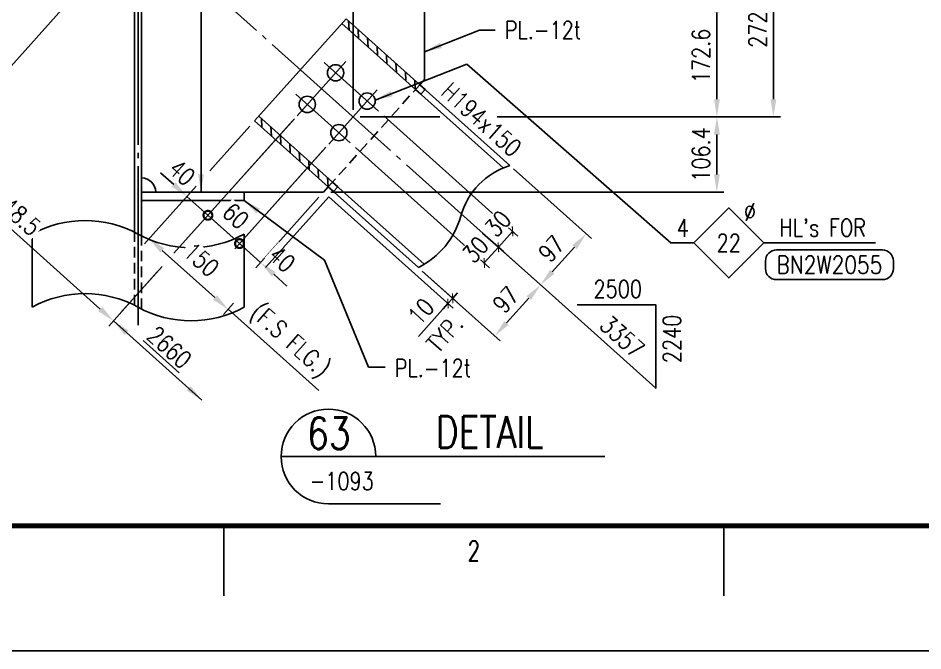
# Model space of a CAD drawing. Header units: millimetres. Extents: x 0 to 232280, y -26939 to 23794.
# Drawn here: x 111657 to 116779, y -26898 to -23317 of the extents above; entities that cross this region are included whole.
import ezdxf
from ezdxf.enums import TextEntityAlignment as Align

# ---------------------------------------------------------------- set-up
doc = ezdxf.new("R2010")
doc.units = ezdxf.units.MM
doc.header["$LTSCALE"] = 30
doc.linetypes.add('JNK-CENTER', pattern=[34, 30, -1.5, 1, -1.5])
doc.linetypes.add('JNK-HIDDEN', pattern=[3, 2, -1])
for name, color, linetype in [('CEN-R', 1, 'JNK-CENTER'), ('CON-C', 4, 'Continuous'), ('CON-G', 3, 'Continuous'), ('CON-W', 7, 'Continuous'), ('CON-Y', 2, 'Continuous'), ('conL-g', 3, 'Continuous'), ('Dim-W', 7, 'Continuous'), ('HID-Y', 2, 'JNK-HIDDEN'), ('hole-g', 3, 'Continuous')]:
    doc.layers.add(name, color=color, linetype=linetype)
doc.styles.add('ROMANS', font='ROMANS.shx', dxfattribs={"width": 0.8})
doc.styles.add('SIMPLEX', font='simplex.shx', dxfattribs={"width": 0.8})
doc.dimstyles.new('DIM40x4', dxfattribs={"dimscale": 40, "dimtxt": 2.5, "dimasz": 2.5, "dimexe": 1, "dimexo": 1, "dimgap": 1, "dimtad": 1, "dimdec": 1, "dimlfac": 0.25, "dimdsep": 46, "dimtxsty": 'SIMPLEX', "dimcen": 2.5, "dimclrd": 7, "dimclre": 7, "dimclrt": 2, "dimadec": 1, "dimazin": 2, "dimtfac": 1, "dimtdec": 1, "dimtmove": 2, "dimatfit": 3, "dimfxl": 1, "dimtfill": 1, "dimtolj": 1, "dimtzin": 0, "dimarcsym": 1})

# ---------------------------------------------------------------- blocks, each defined once
blk = doc.blocks.new('TITLE')
at = {"color": 7}
for p, q in [((99.02, 17.68), (99.02, 7.78)), ((169.76, 17.68), (169.76, 7.78)), ((841, 0), (0, 0))]:
    blk.add_line(p, q, dxfattribs=at)
at = {"color": 7, "const_width": 0.707}
blk.add_lwpolyline([(28.29, 17.68), (823.67, 17.68)], dxfattribs=at)
at = {"color": 7, "style": 'ROMANS', "width": 0.7}
blk.add_text('2', height=2.83, dxfattribs=at).set_placement((134.39, 14.15), align=Align.MIDDLE)
blk = doc.blocks.new('F3R2332')
at = {"layer": 'Dim-W', "ltscale": 0.5}
h = blk.add_hatch(dxfattribs=at)
h.set_pattern_fill('ANSI31', color=256, scale=4)
h.paths.add_polyline_path([(319264.6, -29798), (319124.6, -29798), (319124.6, -29807), (319264.6, -29807), (319274.6, -29807), (319274.6, -29798)])
h = blk.add_hatch(dxfattribs=at)
h.set_pattern_fill('ANSI31', color=256, scale=4)
h.set_pattern_definition([(45, (0, -185), (-8.9802561, 8.9802561), [])])
h.paths.add_polyline_path([(319274.6, -29983), (319264.6, -29983), (319124.6, -29983), (319124.6, -29992), (319264.6, -29992), (319274.6, -29992)])
at = {"ltscale": 0.5}
for p, q in [((319264.6, -29798), (319274.6, -29798)), ((319274.6, -29798), (319274.6, -29807)), ((319264.6, -29807), (319274.6, -29807)), ((319264.6, -29983), (319274.6, -29983)), ((319274.6, -29983), (319274.6, -29992)), ((319264.6, -29992), (319274.6, -29992))]:
    blk.add_line(p, q, dxfattribs=at)
at = {"layer": 'CEN-R'}
for p, q in [((319164.6, -29843.5), (319164.6, -29946.5)), ((319224.6, -29843.5), (319224.6, -29946.5)), ((319246.1, -29865), (319143.1, -29865)), ((319246.1, -29925), (319143.1, -29925))]:
    blk.add_line(p, q, dxfattribs=at)
at = {"layer": 'CON-G'}
for p, q in [((319264.6, -29798), (319124.6, -29798)), ((319124.6, -29798), (319124.6, -29992)), ((319264.6, -29807), (319124.6, -29807)), ((319124.6, -29983), (319264.6, -29983)), ((319124.6, -29992), (319264.6, -29992))]:
    blk.add_line(p, q, dxfattribs=at)
at = {"layer": 'conL-g'}
for centre in [(319164.6, -29865), (319224.6, -29865), (319164.6, -29925), (319224.6, -29925)]:
    blk.add_circle(centre, 11.5, dxfattribs=at)
blk = doc.blocks.new('SECTITLE')
at = {"layer": 'CON-G'}
for p, q in [((-1.7, 0), (44.1, 0)), ((5, -6.7), (20.86, -6.7))]:
    blk.add_line(p, q, dxfattribs=at)
blk.add_arc((5, 0), 6.7, 0, 270, dxfattribs=at)
at = {"layer": 'CON-C', "style": 'SIMPLEX', "width": 0.8}
for tag, p in [('A', (5.06, 1.04)), ('ELEVATION', (27.83, 1.22))]:
    blk.add_attdef(tag, text='', height=4.5, dxfattribs=at).set_placement(p, align=Align.CENTER)
at = {"layer": 'CON-Y', "style": 'SIMPLEX', "width": 0.8}
blk.add_attdef('SCALE', text='', height=2.5, dxfattribs=at).set_placement((44.9, -3.72), align=Align.RIGHT)
blk.add_attdef('H0000-0000', (1.54, -4.72), '', height=2.5, dxfattribs=at)
blk = doc.blocks.new('*D4054')
at = {"layer": 'DEFPOINTS', "color": 0, "ltscale": 0.5, "transparency": 16777216}
for p in [(114256.8, -24506.7), (113915.2, -24721.6), (114355.5, -25116.1)]:
    blk.add_point(p, dxfattribs=at)
at = {"layer": 'Dim-W', "color": 7, "lineweight": -2, "ltscale": 0.5, "transparency": 16777216}
for p, q in [((114286.6, -24533.4), (114644.2, -24853.8)), ((113945, -24748.3), (114385.3, -25142.8)), ((114547.7, -24901.6), (114422.2, -25041.6))]:
    blk.add_line(p, q, dxfattribs=at)
at = {"layer": 'Dim-W', "color": 7, "ltscale": 0.5, "transparency": 16777216}
for points in [[(114535.2, -24890.5), (114560.1, -24912.7), (114614.4, -24827.1)], [(114409.8, -25030.5), (114434.6, -25052.7), (114355.5, -25116.1)]]:
    blk.add_solid(points, dxfattribs=at)
at = {"layer": 'Dim-W', "color": 2, "ltscale": 0.5, "transparency": 16777216, "insert": (114417.9, -24911.5), "char_height": 100, "attachment_point": 5, "rotation": 48.1393, "style": 'SIMPLEX', "bg_fill": 3, "box_fill_scale": 1.1, "bg_fill_color": 256, "bg_fill_true_color": 13158600, "bg_fill_transparency": 0}
blk.add_mtext('\\A1;97', dxfattribs=at)
blk = doc.blocks.new('*D4055')
at = {"layer": 'DEFPOINTS', "color": 0, "ltscale": 0.5, "transparency": 16777216}
for p in [(114431.7, -24142.5), (114256.8, -24506.7), (114873.3, -24538.1)]:
    blk.add_point(p, dxfattribs=at)
at = {"layer": 'Dim-W', "color": 7, "lineweight": -2, "ltscale": 0.5, "transparency": 16777216}
for p, q in [((114461.5, -24169.2), (114903.1, -24564.8)), ((114286.6, -24533.4), (114644.2, -24853.8)), ((114681.1, -24752.6), (114806.6, -24612.6))]:
    blk.add_line(p, q, dxfattribs=at)
at = {"layer": 'Dim-W', "color": 7, "ltscale": 0.5, "transparency": 16777216}
for points in [[(114794.2, -24601.5), (114819, -24623.7), (114873.3, -24538.1)], [(114668.7, -24741.5), (114693.5, -24763.8), (114614.4, -24827.1)]]:
    blk.add_solid(points, dxfattribs=at)
at = {"layer": 'Dim-W', "color": 2, "ltscale": 0.5, "transparency": 16777216, "insert": (114676.8, -24622.6), "char_height": 100, "attachment_point": 5, "rotation": 48.1393, "style": 'SIMPLEX', "bg_fill": 3, "box_fill_scale": 1.1, "bg_fill_color": 256, "bg_fill_true_color": 13158600, "bg_fill_transparency": 0}
blk.add_mtext('\\A1;97', dxfattribs=at)
blk = doc.blocks.new('_ArchTick')
at = {"color": 0, "linetype": 'ByBlock', "const_width": 0.15}
blk.add_lwpolyline([(-0.5, -0.5), (0.5, 0.5)], dxfattribs=at)
blk = doc.blocks.new('*D4056')
at = {"layer": 'DEFPOINTS', "color": 0, "ltscale": 0.5, "transparency": 16777216}
blk.add_point((113536.8, -24022.7), dxfattribs=at)
at = {"layer": 'Dim-W', "color": 7, "lineweight": -2, "ltscale": 0.5, "transparency": 16777216}
for p, q in [((113566.6, -24049.4), (114325.8, -24729.6)), ((114286.6, -24533.4), (114405.8, -24640.3)), ((114376.1, -24613.6), (114296, -24702.9))]:
    blk.add_line(p, q, dxfattribs=at)
at = {"layer": 'Dim-W', "color": 2, "ltscale": 0.5, "transparency": 16777216, "insert": (114245.4, -24627.4), "char_height": 100, "attachment_point": 5, "rotation": 48.1393, "style": 'SIMPLEX', "bg_fill": 3, "box_fill_scale": 1.1, "bg_fill_color": 256, "bg_fill_true_color": 13158600, "bg_fill_transparency": 0}
blk.add_mtext('\\A1;30', dxfattribs=at)
at = {"layer": 'DEFPOINTS', "color": 0, "ltscale": 0.5, "transparency": 16777216}
for p in [(114256.8, -24506.7), (114296, -24702.9)]:
    blk.add_point(p, dxfattribs=at)
at = {"layer": 'Dim-W', "color": 7, "lineweight": -2, "ltscale": 0.5, "transparency": 16777216, "xscale": 40, "yscale": 40, "zscale": 40}
for p, rotation in [((114376.1, -24613.6), 48.1393238826476), ((114296, -24702.9), 228.1393238826476)]:
    blk.add_blockref('_ArchTick', p, dxfattribs=dict(at, rotation=rotation))
blk = doc.blocks.new('*D4057')
at = {"layer": 'DEFPOINTS', "color": 0, "ltscale": 0.5, "transparency": 16777216}
blk.add_point((113696.9, -23844), dxfattribs=at)
at = {"layer": 'Dim-W', "color": 7, "lineweight": -2, "ltscale": 0.5, "transparency": 16777216}
for p, q in [((113726.7, -23870.6), (114485.9, -24550.9)), ((114286.6, -24533.4), (114405.8, -24640.3)), ((114376.1, -24613.6), (114456.1, -24524.2))]:
    blk.add_line(p, q, dxfattribs=at)
at = {"layer": 'Dim-W', "color": 2, "ltscale": 0.5, "transparency": 16777216, "insert": (114373.1, -24480.4), "char_height": 100, "attachment_point": 5, "rotation": 48.1393, "style": 'SIMPLEX', "bg_fill": 3, "box_fill_scale": 1.1, "bg_fill_color": 256, "bg_fill_true_color": 13158600, "bg_fill_transparency": 0}
blk.add_mtext('\\A1;30', dxfattribs=at)
at = {"layer": 'DEFPOINTS', "color": 0, "ltscale": 0.5, "transparency": 16777216}
for p in [(114256.8, -24506.7), (114456.1, -24524.2)]:
    blk.add_point(p, dxfattribs=at)
at = {"layer": 'Dim-W', "color": 7, "lineweight": -2, "ltscale": 0.5, "transparency": 16777216, "xscale": 40, "yscale": 40, "zscale": 40}
for p, rotation in [((114456.1, -24524.2), 48.13932388264764), ((114376.1, -24613.6), 228.1393238826476)]:
    blk.add_blockref('_ArchTick', p, dxfattribs=dict(at, rotation=rotation))
blk = doc.blocks.new('*D4058')
at = {"layer": 'DEFPOINTS', "color": 0, "ltscale": 0.5, "transparency": 16777216}
for p in [(113386.4, -24301.5), (113915.2, -24721.6), (114090.4, -24932.3)]:
    blk.add_point(p, dxfattribs=at)
at = {"layer": 'Dim-W', "color": 7, "lineweight": -2, "ltscale": 0.5, "transparency": 16777216}
for p, q in [((113416.2, -24328.2), (114120.2, -24959)), ((113945, -24748.3), (114146.9, -24929.2)), ((114117.1, -24902.5), (114143.8, -24872.7)), ((114090.4, -24932.3), (114063.8, -24962.1)), ((114117.1, -24902.5), (114090.4, -24932.3))]:
    blk.add_line(p, q, dxfattribs=at)
at = {"layer": 'Dim-W', "color": 7, "lineweight": -2, "ltscale": 0.5, "transparency": 16777216, "xscale": 40, "yscale": 40, "zscale": 40, "rotation": 228.1393238826476}
blk.add_blockref('_ArchTick', (114117.1, -24902.5), dxfattribs=at)
at = {"layer": 'Dim-W', "color": 2, "ltscale": 0.5, "transparency": 16777216, "insert": (113937.3, -24977.1), "char_height": 100, "attachment_point": 5, "rotation": 48.1393, "style": 'SIMPLEX', "bg_fill": 3, "box_fill_scale": 1.1, "bg_fill_color": 256, "bg_fill_true_color": 13158600, "bg_fill_transparency": 0}
blk.add_mtext('\\A1;10', dxfattribs=at)
at = {"layer": 'Dim-W', "color": 7, "lineweight": -2, "ltscale": 0.5, "transparency": 16777216, "xscale": 40, "yscale": 40, "zscale": 40, "rotation": 48.13932388264764}
blk.add_blockref('_ArchTick', (114090.4, -24932.3), dxfattribs=at)
blk = doc.blocks.new('_DotSmall')
at = {"color": 0, "linetype": 'ByBlock', "const_width": 0.5}
blk.add_lwpolyline([(-0.0625, 0, 1), (0.0625, 0, 1)], format="xyb", close=True, dxfattribs=at)
blk = doc.blocks.new('*D4224')
at = {"layer": 'DEFPOINTS', "color": 0, "ltscale": 0.5, "transparency": 16777216}
for p in [(113236.6, -23869.2), (112996, -23898), (112731.4, -24433)]:
    blk.add_point(p, dxfattribs=at)
at = {"layer": 'Dim-W', "color": 7, "lineweight": -2, "ltscale": 0.5, "transparency": 16777216}
for p, q in [((113209.9, -23899), (112704.8, -24462.8)), ((112969.3, -23927.8), (112741.5, -24182)), ((112537.8, -24259.5), (112463.3, -24192.7)), ((112664.6, -24267.8), (112585.6, -24356)), ((112612.3, -24326.2), (112731.4, -24433)), ((112731.4, -24433), (112805.9, -24499.7))]:
    blk.add_line(p, q, dxfattribs=at)
at = {"layer": 'Dim-W', "color": 7, "lineweight": -2, "ltscale": 0.5, "transparency": 16777216, "xscale": 100, "yscale": 100, "zscale": 100, "rotation": 138.1393238832363}
blk.add_blockref('_DotSmall', (112731.4, -24433), dxfattribs=at)
at = {"layer": 'Dim-W', "color": 2, "ltscale": 0.5, "transparency": 16777216, "insert": (112584.6, -24191.4), "char_height": 100, "attachment_point": 5, "rotation": 318.1393, "style": 'SIMPLEX', "bg_fill": 3, "box_fill_scale": 1.1, "bg_fill_color": 256, "bg_fill_true_color": 13158600, "bg_fill_transparency": 0}
blk.add_mtext('\\A1;40', dxfattribs=at)
at = {"layer": 'Dim-W', "color": 7, "ltscale": 0.5, "transparency": 16777216}
blk.add_solid([(112526.7, -24271.9), (112548.9, -24247.1), (112612.3, -24326.2)], dxfattribs=at)
blk = doc.blocks.new('*D4059')
at = {"layer": 'DEFPOINTS', "color": 0, "ltscale": 0.5, "transparency": 16777216}
for p in [(113247.6, -23856.9), (113415.3, -24029.4), (112731.4, -24433)]:
    blk.add_point(p, dxfattribs=at)
at = {"layer": 'Dim-W', "color": 7, "lineweight": -2, "ltscale": 0.5, "transparency": 16777216}
for p, q in [((113220.9, -23886.7), (112704.8, -24462.8)), ((113388.7, -24059.1), (112883.5, -24622.9)), ((112910.2, -24593.1), (112731.4, -24433))]:
    blk.add_line(p, q, dxfattribs=at)
at = {"layer": 'Dim-W', "color": 2, "ltscale": 0.5, "transparency": 16777216, "insert": (112889.2, -24436.8), "char_height": 100, "attachment_point": 5, "rotation": 318.1393, "style": 'SIMPLEX', "bg_fill": 3, "box_fill_scale": 1.1, "bg_fill_color": 256, "bg_fill_true_color": 13158600, "bg_fill_transparency": 0}
blk.add_mtext('\\A1;60', dxfattribs=at)
at = {"layer": 'Dim-W', "color": 7, "lineweight": -2, "ltscale": 0.5, "transparency": 16777216, "xscale": 100, "yscale": 100, "zscale": 100}
for p, rotation in [((112731.4, -24433), 138.1393238832363), ((112910.2, -24593.1), 318.1393238832363)]:
    blk.add_blockref('_DotSmall', p, dxfattribs=dict(at, rotation=rotation))
blk = doc.blocks.new('*D4060')
at = {"layer": 'DEFPOINTS', "color": 0, "ltscale": 0.5, "transparency": 16777216}
for p in [(113426.4, -24017.1), (113386.4, -24301.5)]:
    blk.add_point(p, dxfattribs=at)
at = {"layer": 'Dim-W', "color": 7, "lineweight": -2, "ltscale": 0.5, "transparency": 16777216}
for p, q in [((113399.7, -24046.8), (112883.5, -24622.9)), ((113359.7, -24331.3), (113002.7, -24729.7)), ((112910.2, -24593.1), (112835.7, -24526.4)), ((113103.8, -24766.6), (113178.3, -24833.4))]:
    blk.add_line(p, q, dxfattribs=at)
at = {"layer": 'Dim-W', "color": 7, "lineweight": -2, "ltscale": 0.5, "transparency": 16777216, "xscale": 100, "yscale": 100, "zscale": 100, "rotation": 318.1393238832363}
blk.add_blockref('_DotSmall', (112910.2, -24593.1), dxfattribs=at)
at = {"layer": 'Dim-W', "color": 2, "ltscale": 0.5, "transparency": 16777216, "insert": (113151.2, -24681.5), "char_height": 100, "attachment_point": 5, "rotation": 318.1393, "style": 'SIMPLEX', "bg_fill": 3, "box_fill_scale": 1.1, "bg_fill_color": 256, "bg_fill_true_color": 13158600, "bg_fill_transparency": 0}
blk.add_mtext('\\A1;40', dxfattribs=at)
at = {"layer": 'DEFPOINTS', "color": 0, "ltscale": 0.5, "transparency": 16777216}
blk.add_point((113029.4, -24699.9), dxfattribs=at)
at = {"layer": 'Dim-W', "color": 7, "lineweight": -2, "ltscale": 0.5, "transparency": 16777216}
blk.add_line((112910.2, -24593.1), (113029.4, -24699.9), dxfattribs=at)
at = {"layer": 'Dim-W', "color": 7, "ltscale": 0.5, "transparency": 16777216}
blk.add_solid([(113092.7, -24779.1), (113115, -24754.2), (113029.4, -24699.9)], dxfattribs=at)
blk = doc.blocks.new('*D4225')
at = {"layer": 'DEFPOINTS', "color": 0, "ltscale": 0.5, "transparency": 16777216}
for p in [(112996, -23898), (113442.8, -24298.4), (112845.6, -24964.9)]:
    blk.add_point(p, dxfattribs=at)
at = {"layer": 'Dim-W', "color": 7, "lineweight": -2, "ltscale": 0.5, "transparency": 16777216}
for p, q in [((112969.3, -23927.8), (112741.5, -24182)), ((112664.6, -24267.8), (112372, -24594.3)), ((113416.2, -24328.2), (113056.7, -24729.3)), ((112473.2, -24631.3), (112771.1, -24898.2)), ((112877.1, -24929.8), (112818.9, -24994.7))]:
    blk.add_line(p, q, dxfattribs=at)
at = {"layer": 'Dim-W', "color": 7, "ltscale": 0.5, "transparency": 16777216}
for points in [[(112462.1, -24643.7), (112484.3, -24618.9), (112398.7, -24564.5)], [(112760, -24910.6), (112782.2, -24885.8), (112845.6, -24964.9)]]:
    blk.add_solid(points, dxfattribs=at)
at = {"layer": 'Dim-W', "color": 2, "ltscale": 0.5, "transparency": 16777216, "insert": (112694.5, -24684), "char_height": 100, "attachment_point": 5, "rotation": 318.1393, "style": 'SIMPLEX', "bg_fill": 3, "box_fill_scale": 1.1, "bg_fill_color": 256, "bg_fill_true_color": 13158600, "bg_fill_transparency": 0}
blk.add_mtext('\\A1;150', dxfattribs=at)
blk = doc.blocks.new('*D4217')
at = {"layer": 'DEFPOINTS', "color": 0, "ltscale": 0.5, "transparency": 16777216}
for p in [(113552.8, -21098.9), (112336, -21674.1), (113552.8, -23875.9)]:
    blk.add_point(p, dxfattribs=at)
at = {"layer": 'Dim-W', "color": 7, "lineweight": -2, "ltscale": 0.5, "transparency": 16777216}
for p, q in [((112336, -21634.1), (112336, -21058.9)), ((112436, -21098.9), (113452.8, -21098.9)), ((113552.8, -22218.2), (113552.8, -21058.9)), ((113552.8, -23835.9), (113552.8, -22491))]:
    blk.add_line(p, q, dxfattribs=at)
at = {"layer": 'Dim-W', "color": 7, "ltscale": 0.5, "transparency": 16777216}
for points in [[(112436, -21082.2), (112436, -21115.6), (112336, -21098.9)], [(113452.8, -21082.2), (113452.8, -21115.6), (113552.8, -21098.9)]]:
    blk.add_solid(points, dxfattribs=at)
at = {"layer": 'Dim-W', "color": 2, "ltscale": 0.5, "transparency": 16777216, "insert": (112944.4, -21008.9), "char_height": 100, "attachment_point": 5, "style": 'SIMPLEX', "bg_fill": 3, "box_fill_scale": 1.1, "bg_fill_color": 256, "bg_fill_true_color": 13158600, "bg_fill_transparency": 0}
blk.add_mtext('\\A1;304.2', dxfattribs=at)
blk = doc.blocks.new('*D4218')
at = {"layer": 'DEFPOINTS', "color": 0, "ltscale": 0.5, "transparency": 16777216}
for p in [(113552.8, -21418.9), (113957.6, -23185.6), (113552.8, -23875.9)]:
    blk.add_point(p, dxfattribs=at)
at = {"layer": 'Dim-W', "color": 7, "lineweight": -2, "ltscale": 0.5, "transparency": 16777216}
for p, q in [((113552.8, -22218.2), (113552.8, -21378.9)), ((113957.6, -23145.6), (113957.6, -21378.9)), ((113857.6, -21418.9), (113652.8, -21418.9)), ((113552.8, -23835.9), (113552.8, -22491))]:
    blk.add_line(p, q, dxfattribs=at)
at = {"layer": 'Dim-W', "color": 7, "ltscale": 0.5, "transparency": 16777216}
for points in [[(113652.8, -21402.2), (113652.8, -21435.6), (113552.8, -21418.9)], [(113857.6, -21402.2), (113857.6, -21435.6), (113957.6, -21418.9)]]:
    blk.add_solid(points, dxfattribs=at)
at = {"layer": 'Dim-W', "color": 2, "ltscale": 0.5, "transparency": 16777216, "insert": (113755.2, -21328.9), "char_height": 100, "attachment_point": 5, "style": 'SIMPLEX', "bg_fill": 3, "box_fill_scale": 1.1, "bg_fill_color": 256, "bg_fill_true_color": 13158600, "bg_fill_transparency": 0}
blk.add_mtext('\\A1;101.2', dxfattribs=at)
blk = doc.blocks.new('*D4219')
at = {"layer": 'DEFPOINTS', "color": 0, "ltscale": 0.5, "transparency": 16777216}
for p in [(115229.5, -22785.6), (115932.9, -22785.6), (113552.8, -23875.9)]:
    blk.add_point(p, dxfattribs=at)
at = {"layer": 'Dim-W', "color": 7, "lineweight": -2, "ltscale": 0.5, "transparency": 16777216}
for p, q in [((115269.5, -22785.6), (115972.9, -22785.6)), ((115932.9, -23775.9), (115932.9, -22885.6)), ((113592.8, -23875.9), (114045.2, -23875.9)), ((114368.9, -23875.9), (115972.9, -23875.9))]:
    blk.add_line(p, q, dxfattribs=at)
at = {"layer": 'Dim-W', "color": 7, "ltscale": 0.5, "transparency": 16777216}
for points in [[(115916.2, -22885.6), (115949.6, -22885.6), (115932.9, -22785.6)], [(115916.2, -23775.9), (115949.6, -23775.9), (115932.9, -23875.9)]]:
    blk.add_solid(points, dxfattribs=at)
at = {"layer": 'Dim-W', "color": 2, "ltscale": 0.5, "transparency": 16777216, "insert": (115842.9, -23330.8), "char_height": 100, "attachment_point": 5, "rotation": 90, "style": 'SIMPLEX', "bg_fill": 3, "box_fill_scale": 1.1, "bg_fill_color": 256, "bg_fill_true_color": 13158600, "bg_fill_transparency": 0}
blk.add_mtext('\\A1;272.6', dxfattribs=at)
blk = doc.blocks.new('*D4014')
at = {"layer": 'DEFPOINTS', "color": 0, "ltscale": 0.5, "transparency": 16777216}
for p in [(115612.9, -23875.9), (115612.9, -23875.9), (113386.4, -24301.5)]:
    blk.add_point(p, dxfattribs=at)
at = {"layer": 'Dim-W', "color": 7, "lineweight": -2, "ltscale": 0.5, "transparency": 16777216}
for p, q in [((115612.9, -24201.5), (115612.9, -23975.9)), ((113426.4, -24301.5), (115652.9, -24301.5))]:
    blk.add_line(p, q, dxfattribs=at)
at = {"layer": 'Dim-W', "color": 7, "ltscale": 0.5, "transparency": 16777216}
for points in [[(115596.2, -23975.9), (115629.6, -23975.9), (115612.9, -23875.9)], [(115596.2, -24201.5), (115629.6, -24201.5), (115612.9, -24301.5)]]:
    blk.add_solid(points, dxfattribs=at)
at = {"layer": 'Dim-W', "color": 2, "ltscale": 0.5, "transparency": 16777216, "insert": (115522.9, -24088.7), "char_height": 100, "attachment_point": 5, "rotation": 90, "style": 'SIMPLEX', "bg_fill": 3, "box_fill_scale": 1.1, "bg_fill_color": 256, "bg_fill_true_color": 13158600, "bg_fill_transparency": 0}
blk.add_mtext('\\A1;106.4', dxfattribs=at)
blk = doc.blocks.new('*D4015')
at = {"layer": 'DEFPOINTS', "color": 0, "ltscale": 0.5, "transparency": 16777216}
for p in [(115229.5, -23185.6), (115612.9, -23875.9), (115612.9, -23875.9)]:
    blk.add_point(p, dxfattribs=at)
at = {"layer": 'Dim-W', "color": 7, "lineweight": -2, "ltscale": 0.5, "transparency": 16777216}
for p, q in [((115269.5, -23185.6), (115652.9, -23185.6)), ((115612.9, -23285.6), (115612.9, -23775.9))]:
    blk.add_line(p, q, dxfattribs=at)
at = {"layer": 'Dim-W', "color": 7, "ltscale": 0.5, "transparency": 16777216}
for points in [[(115596.2, -23285.6), (115629.6, -23285.6), (115612.9, -23185.6)], [(115596.2, -23775.9), (115629.6, -23775.9), (115612.9, -23875.9)]]:
    blk.add_solid(points, dxfattribs=at)
at = {"layer": 'Dim-W', "color": 2, "ltscale": 0.5, "transparency": 16777216, "insert": (115522.9, -23530.8), "char_height": 100, "attachment_point": 5, "rotation": 90, "style": 'SIMPLEX', "bg_fill": 3, "box_fill_scale": 1.1, "bg_fill_color": 256, "bg_fill_true_color": 13158600, "bg_fill_transparency": 0}
blk.add_mtext('\\A1;172.6', dxfattribs=at)
blk = doc.blocks.new('*D4018')
at = {"layer": 'DEFPOINTS', "color": 0, "ltscale": 0.5, "transparency": 16777216}
for p in [(112336, -22785.6), (112471.7, -24722.9), (112196.3, -25030.2)]:
    blk.add_point(p, dxfattribs=at)
at = {"layer": 'Dim-W', "color": 7, "lineweight": -2, "ltscale": 0.5, "transparency": 16777216}
for p, q in [((112309.3, -22815.4), (111131.5, -24129.9)), ((111232.7, -24166.8), (112121.8, -24963.5)), ((112445, -24752.7), (112169.6, -25060))]:
    blk.add_line(p, q, dxfattribs=at)
at = {"layer": 'Dim-W', "color": 7, "ltscale": 0.5, "transparency": 16777216}
for points in [[(111243.8, -24154.4), (111221.6, -24179.2), (111158.2, -24100.1)], [(112133, -24951.1), (112110.7, -24975.9), (112196.3, -25030.2)]]:
    blk.add_solid(points, dxfattribs=at)
at = {"layer": 'Dim-W', "color": 2, "ltscale": 0.5, "transparency": 16777216, "insert": (111647.1, -24417.3), "char_height": 100, "attachment_point": 5, "rotation": 318.1393, "style": 'SIMPLEX', "bg_fill": 3, "box_fill_scale": 1.1, "bg_fill_color": 256, "bg_fill_true_color": 13158600, "bg_fill_transparency": 0}
blk.add_mtext('\\A1;348.5', dxfattribs=at)
blk = doc.blocks.new('*D4019')
at = {"layer": 'DEFPOINTS', "color": 0, "ltscale": 0.5, "transparency": 16777216}
for p in [(112196.3, -25030.2), (112196.3, -25030.2), (112697.2, -25479)]:
    blk.add_point(p, dxfattribs=at)
at = {"layer": 'Dim-W', "color": 7, "lineweight": -2, "ltscale": 0.5, "transparency": 16777216}
blk.add_line((112622.7, -25412.3), (112270.8, -25096.9), dxfattribs=at)
at = {"layer": 'Dim-W', "color": 7, "ltscale": 0.5, "transparency": 16777216}
for points in [[(112281.9, -25084.5), (112259.7, -25109.4), (112196.3, -25030.2)], [(112633.8, -25399.8), (112611.6, -25424.7), (112697.2, -25479)]]:
    blk.add_solid(points, dxfattribs=at)
at = {"layer": 'Dim-W', "color": 2, "ltscale": 0.5, "transparency": 16777216, "insert": (112513.5, -25180.1), "char_height": 100, "attachment_point": 5, "rotation": 318.1393, "style": 'SIMPLEX', "bg_fill": 3, "box_fill_scale": 1.1, "bg_fill_color": 256, "bg_fill_true_color": 13158600, "bg_fill_transparency": 0}
blk.add_mtext('\\A1;\\L2660', dxfattribs=at)
blk = doc.blocks.new('BOLTHOLE')
at = {"layer": 'CON-W'}
blk.add_line((25.7, 0), (9.9, 0), dxfattribs=at)
blk.add_lwpolyline([(0, 0), (4.95, 4.95), (9.9, 0), (4.95, -4.95)], close=True, dxfattribs=at)
at = {"layer": 'CON-Y', "style": 'SIMPLEX', "width": 0.8}
for s, p in [('%%C', (8.81, 3.12)), ("HL's FOR", (24.37, 0.9))]:
    blk.add_text(s, height=2.5, dxfattribs=at).set_placement(p, align=Align.RIGHT)
blk.add_attdef('4', text='', height=2.5, dxfattribs=at).set_placement((-0.69, 0.87), align=Align.RIGHT)
blk.add_attdef('22', text='', height=2.5, dxfattribs=at).set_placement((4.95, 0), align=Align.MIDDLE_CENTER)
blk = doc.blocks.new('boltmark')
at = {"layer": 'CON-Y'}
blk.add_lwpolyline([(0, -4.2), (15, -4.2, 0.414214), (16.56, -2.64), (16.56, -1.56, 0.414214), (15, 0), (0, 0, 0.414214), (-1.56, -1.56), (-1.56, -2.64, 0.414214)], format="xyb", close=True, dxfattribs=at)
at = {"layer": 'CON-G', "style": 'SIMPLEX', "width": 0.802523}
blk.add_attdef('BN2W1650', text='', height=2.5, dxfattribs=at).set_placement((0, -3.35), (15, -3.35), align=Align.FIT)

msp = doc.modelspace()

# ---------------------------------------------------------------- linework, layer by layer
at = {"layer": 'CEN-R'}
for p, q in [((112335.98, -25055.04), (112335.98, -21674.07)), ((112335.98, -22785.64), (114595.67, -24810.34))]:
    msp.add_line(p, q, dxfattribs=at)
at = {"layer": 'CON-G'}
for p, q in [((112315.98, -24549.53), (112315.98, -22122.56)), ((112355.98, -24549.53), (112355.98, -22122.56)), ((113957.59, -23663.94), (113957.59, -23185.64)), ((113930.9, -23693.73), (113957.59, -23663.94)), ((114441.26, -24151.03), (113930.9, -23693.73)), ((114402.93, -24165.02), (113906.87, -23720.55)), ((113386.36, -24301.47), (113413.06, -24271.68)), ((113923.07, -24728.66), (113413.06, -24271.68)), ((113956.46, -24710.23), (113437.08, -24244.86)), ((113386.36, -24301.47), (112935.98, -24301.47)), ((111735.98, -24952.86), (111735.98, -24538.95)), ((112935.98, -24952.86), (112935.98, -24538.95))]:
    msp.add_line(p, q, dxfattribs=at)
msp.add_lwpolyline([(112355.98, -24349.47), (112935.98, -24349.47), (112935.98, -24301.47), (112355.98, -24301.47)], close=True, dxfattribs=at)
msp.add_arc((112355.98, -24301.47), 80, 0, 90, dxfattribs=at)
at = {"layer": 'CON-W'}
msp.add_line((115481.92, -24589.11), (115352.69, -24589.11), dxfattribs=at)
for points in [[(114441.26, -24151.03, 0.2550891), (114162.76, -24438.14, -0.2119518), (113923.07, -24728.66, -0.2119518)], [(111735.98, -24538.95, -0.2550891), (112335.98, -24538.95, 0.2579286), (112935.98, -24538.95)], [(111735.98, -24952.86, -0.2550891), (112335.98, -24952.86, 0.2579286), (112935.98, -24952.86)]]:
    msp.add_lwpolyline(points, format="xyb", dxfattribs=at)
at = {"layer": 'Dim-W', "ltscale": 0.5}
for p, q in [((113386.36, -24301.47), (112935.98, -24301.47)), ((113639.81, -25292.07), (113734.22, -25292.07))]:
    msp.add_line(p, q, dxfattribs=at)
at = {"layer": 'HID-Y'}
for p, q in [((113413.06, -24271.68), (113930.9, -23693.73)), ((112315.98, -24942.4), (112315.98, -24528.5)), ((112355.98, -24963.44), (112355.98, -24549.53))]:
    msp.add_line(p, q, dxfattribs=at)

# ---------------------------------------------------------------- block references
at = {"linetype": 'ByBlock', "xscale": 39.99999999599994, "yscale": 39.99999999599994, "zscale": 39.99999999599994}
msp.add_blockref('TITLE', (108860.97, -26898.29), dxfattribs=at)
at = {"xscale": 40, "yscale": 40, "zscale": 40}
msp.add_blockref('BOLTHOLE', (115481.92, -24589.11), dxfattribs=at).add_auto_attribs({'4': '4', '22': '22'})
ref = msp.add_blockref('boltmark', (115950.3, -24629.11), dxfattribs=dict(xscale=40, yscale=40, zscale=40))
ref.add_attrib('BN2W1650', 'BN2W2055', dxfattribs={"layer": 'CON-G', "height": 100, "style": 'SIMPLEX', "width": 0.782585}).set_placement((115950.3, -24763.1), (116550.28, -24763.1), align=Align.FIT)
at = {"layer": 'CON-W'}
ref = msp.add_blockref('SECTITLE', (113213.81, -25798.23), dxfattribs=dict(at, xscale=40, yscale=40, zscale=40))
ref.add_attrib('H0000-0000', '-1093', (113307.01, -25987.03), dxfattribs={"layer": 'CON-Y', "height": 100, "style": 'SIMPLEX', "width": 0.8})
ref.add_attrib('A', '63', dxfattribs={"layer": 'CON-C', "height": 180, "style": 'SIMPLEX', "width": 0.8}).set_placement((113416.21, -25756.63), align=Align.CENTER)
ref.add_attrib('ELEVATION', 'DETAIL', dxfattribs={"layer": 'CON-C', "height": 180, "style": 'SIMPLEX', "width": 0.8}).set_placement((114327.01, -25749.43), align=Align.CENTER)
at = {"layer": 'hole-g', "xscale": -4, "yscale": 4, "zscale": 4, "rotation": 138.1393238831068}
msp.add_blockref('F3R2332', (-917240.74, 739166.2), dxfattribs=at)

# ---------------------------------------------------------------- texts
at = {"layer": 'CON-Y', "style": 'SIMPLEX', "width": 0.8}
msp.add_text('2240', height=100, rotation=90, dxfattribs=at).set_placement((115408.42, -25269.74))
msp.add_text('PL.-12t', height=100, dxfattribs=at).set_placement((114004.88, -25347.97), align=Align.CENTER)
at = {"layer": 'Dim-W', "color": 2, "style": 'SIMPLEX', "width": 0.8}
msp.add_text('3357', height=100, rotation=318.13932, dxfattribs=at).set_placement((114941.71, -25066.39))

# ---------------------------------------------------------------- next in the draw order: dimensions: what is measured, and where the dimension line sits
at = {"layer": 'Dim-W', "ltscale": 0.5}
dim = msp.add_linear_dim(base=(112731.45, -24432.98), p1=(112995.98, -23897.98), p2=(113236.6, -23869.2), angle=318.13932, dimstyle='DIM40x4', override={"dimblk2": 'DotSmall', "dimsah": 1}, dxfattribs=at)
dim.commit()
dim.dimension.update_dxf_attribs({"geometry": '*D4224', "text_midpoint": (112584.58, -24191.38), "dimtype": 160})
dim = msp.add_linear_dim(base=(114355.46, -25116.08), p1=(114256.84, -24506.75), p2=(113915.2, -24721.6), angle=228.13932, dimstyle='DIM40x4', dxfattribs=at)
dim.commit()
dim.dimension.update_dxf_attribs({"geometry": '*D4054', "text_midpoint": (114417.89, -24911.54)})

# ---------------------------------------------------------------- next in the draw order: dimensions: what is measured, and where the dimension line sits
dim = msp.add_linear_dim(base=(114873.3, -24538.14), p1=(114256.84, -24506.75), p2=(114431.71, -24142.47), angle=48.13932, dimstyle='DIM40x4', dxfattribs=at)
dim.commit()
dim.dimension.update_dxf_attribs({"geometry": '*D4055', "text_midpoint": (114676.81, -24622.57)})

# ---------------------------------------------------------------- next in the draw order: linework, layer by layer
msp.add_lwpolyline([(114822.73, -24938.83), (115267.01, -24938.83), (115267.01, -25411.87), (114644.17, -24853.8)], dxfattribs=at)

# ---------------------------------------------------------------- next in the draw order: texts
at = {"layer": 'CON-Y', "style": 'SIMPLEX', "width": 0.8}
msp.add_text('2500', height=100, dxfattribs=at).set_placement((114914.42, -24900.14))

# ---------------------------------------------------------------- next in the draw order: dimensions: what is measured, and where the dimension line sits
at = {"layer": 'Dim-W', "ltscale": 0.5}
dim = msp.add_linear_dim(base=(114295.98, -24702.94), p1=(114256.84, -24506.75), p2=(113536.79, -24022.7), angle=228.13932, dimstyle='DIM40x4', override={"dimasz": 1, "dimblk1": 'ArchTick', "dimblk2": 'ArchTick', "dimsah": 1}, dxfattribs=at)
dim.commit()
dim.dimension.update_dxf_attribs({"geometry": '*D4056', "text_midpoint": (114245.44, -24627.38), "dimtype": 160})

# ---------------------------------------------------------------- next in the draw order: dimensions: what is measured, and where the dimension line sits
dim = msp.add_linear_dim(base=(114456.14, -24524.2), p1=(114256.84, -24506.75), p2=(113696.94, -23843.95), angle=48.13932, dimstyle='DIM40x4', override={"dimasz": 1, "dimblk1": 'ArchTick', "dimblk2": 'ArchTick', "dimsah": 1}, dxfattribs=at)
dim.commit()
dim.dimension.update_dxf_attribs({"geometry": '*D4057', "text_midpoint": (114373.14, -24480.42), "dimtype": 160})

# ---------------------------------------------------------------- next in the draw order: dimensions: what is measured, and where the dimension line sits
dim = msp.add_linear_dim(base=(114090.44, -24932.33), p1=(113915.2, -24721.6), p2=(113386.36, -24301.47), angle=228.13932, dimstyle='DIM40x4', override={"dimasz": 1, "dimblk1": 'ArchTick', "dimblk2": 'ArchTick', "dimsah": 1}, dxfattribs=at)
dim.commit()
dim.dimension.update_dxf_attribs({"geometry": '*D4058', "text_midpoint": (113937.32, -24977.07), "dimtype": 160})

# ---------------------------------------------------------------- next in the draw order: linework, layer by layer
msp.add_line((114090.44, -24932.33), (113923.08, -25119.12), dxfattribs=at)

# ---------------------------------------------------------------- next in the draw order: texts
at = {"layer": 'CON-Y', "style": 'SIMPLEX', "width": 0.8}
msp.add_text('TYP.', height=100, rotation=48.13932, dxfattribs=at).set_placement((114035.03, -25219.44))

# ---------------------------------------------------------------- next in the draw order: dimensions: what is measured, and where the dimension line sits
at = {"layer": 'Dim-W', "ltscale": 0.5}
dim = msp.add_linear_dim(base=(112731.45, -24432.98), p1=(113415.35, -24029.36), p2=(113247.62, -23856.9), angle=318.13932, dimstyle='DIM40x4', override={"dimblk1": 'DotSmall', "dimblk2": 'DotSmall', "dimsah": 1}, dxfattribs=at)
dim.commit()
dim.dimension.update_dxf_attribs({"geometry": '*D4059', "text_midpoint": (112889.17, -24436.78), "dimtype": 160})

# ---------------------------------------------------------------- next in the draw order: dimensions: what is measured, and where the dimension line sits
dim = msp.add_linear_dim(base=(113029.35, -24699.91), p1=(113426.37, -24017.06), p2=(113386.36, -24301.47), angle=318.13932, dimstyle='DIM40x4', override={"dimblk1": 'DotSmall', "dimsah": 1}, dxfattribs=at)
dim.commit()
dim.dimension.update_dxf_attribs({"geometry": '*D4060', "text_midpoint": (113151.21, -24681.48), "dimtype": 160})

# ---------------------------------------------------------------- next in the draw order: dimensions: what is measured, and where the dimension line sits
dim = msp.add_linear_dim(base=(112845.6, -24964.93), p1=(112995.98, -23897.98), p2=(113442.85, -24298.37), angle=318.13932, dimstyle='DIM40x4', dxfattribs=at)
dim.commit()
dim.dimension.update_dxf_attribs({"geometry": '*D4225', "text_midpoint": (112694.47, -24684.05), "dimtype": 160})

# ---------------------------------------------------------------- next in the draw order: linework, layer by layer
for p, q in [((112704.75, -24462.77), (112538.86, -24647.91)), ((113390.87, -24686.82), (113639.81, -25292.07)), ((112471.66, -24722.91), (112237.31, -24984.46)), ((112845.6, -24964.93), (113359.15, -25425.07))]:
    msp.add_line(p, q, dxfattribs=at)

# ---------------------------------------------------------------- next in the draw order: texts
at = {"layer": 'Dim-W', "color": 2, "style": 'SIMPLEX', "width": 0.8}
msp.add_text('(F.S FLG.)', height=100, rotation=318.13932, dxfattribs=at).set_placement((113167.79, -25175.31), align=Align.CENTER)

# ---------------------------------------------------------------- next in the draw order: dimensions: what is measured, and where the dimension line sits
at = {"layer": 'Dim-W', "ltscale": 0.5}
dim = msp.add_linear_dim(base=(113552.81, -21098.91), p1=(112335.98, -21674.07), p2=(113552.81, -23875.93), dimstyle='DIM40x4', dxfattribs=at)
dim.commit()
dim.dimension.update_dxf_attribs({"geometry": '*D4217', "text_midpoint": (112944.4, -21008.91)})

# ---------------------------------------------------------------- next in the draw order: leaders
at = {"layer": 'CON-W'}
msp.add_leader([(112935.98, -24349.47), (113390.87, -24686.82)], dimstyle='DIM40x4', dxfattribs=at)

# ---------------------------------------------------------------- next in the draw order: dimensions: what is measured, and where the dimension line sits
at = {"layer": 'Dim-W', "ltscale": 0.5}
dim = msp.add_linear_dim(base=(113552.81, -21418.91), p1=(113957.59, -23185.64), p2=(113552.81, -23875.93), dimstyle='DIM40x4', dxfattribs=at)
dim.commit()
dim.dimension.update_dxf_attribs({"geometry": '*D4218', "text_midpoint": (113755.2, -21328.91)})
dim = msp.add_linear_dim(base=(112196.32, -25030.22), p1=(112335.98, -22785.64), p2=(112471.66, -24722.91), angle=318.13932, dimstyle='DIM40x4', dxfattribs=at)
dim.commit()
dim.dimension.update_dxf_attribs({"geometry": '*D4018', "text_midpoint": (111647.09, -24417.26), "dimtype": 160})

# ---------------------------------------------------------------- next in the draw order: leaders
at = {"layer": 'CON-W'}
msp.add_leader([(112692.46, -24301.47), (112692.46, -21923.9)], dimstyle='DIM40x4', dxfattribs=at)

# ---------------------------------------------------------------- next in the draw order: linework, layer by layer
at = {"layer": 'Dim-W', "ltscale": 0.5}
msp.add_line((112196.32, -25030.22), (112697.17, -25478.98), dxfattribs=at)
msp.add_lwpolyline([(112692.46, -24301.47), (112692.46, -21923.9), (111866.12, -21923.9)], dxfattribs=at)

# ---------------------------------------------------------------- next in the draw order: dimensions: what is measured, and where the dimension line sits
dim = msp.add_linear_dim(base=(115932.92, -22785.64), p1=(113552.81, -23875.93), p2=(115229.49, -22785.64), angle=90, dimstyle='DIM40x4', dxfattribs=at)
dim.commit()
dim.dimension.update_dxf_attribs({"geometry": '*D4219', "text_midpoint": (115842.92, -23330.79)})

# ---------------------------------------------------------------- next in the draw order: linework, layer by layer
at = {"layer": 'CON-W'}
msp.add_line((114358.11, -23384.67), (114268.05, -23384.67), dxfattribs=at)

# ---------------------------------------------------------------- next in the draw order: texts
at = {"layer": 'CON-Y', "style": 'SIMPLEX', "width": 0.8}
msp.add_text('PL.-12t', height=100, dxfattribs=at).set_placement((114628.13, -23434.61), align=Align.CENTER)

# ---------------------------------------------------------------- next in the draw order: dimensions: what is measured, and where the dimension line sits
at = {"layer": 'Dim-W', "ltscale": 0.5}
dim = msp.add_linear_dim(base=(115612.92, -23875.93), p1=(113386.36, -24301.47), p2=(115612.92, -23875.93), angle=90, dimstyle='DIM40x4', dxfattribs=at)
dim.commit()
dim.dimension.update_dxf_attribs({"geometry": '*D4014', "text_midpoint": (115522.92, -24088.7)})
dim = msp.add_linear_dim(base=(112196.32, -25030.22), p1=(112697.17, -25478.98), p2=(112196.32, -25030.22), angle=318.13932, text='%%U2660', dimstyle='DIM40x4', dxfattribs=at)
dim.commit()
dim.dimension.update_dxf_attribs({"geometry": '*D4019', "text_midpoint": (112513.47, -25180.12)})

# ---------------------------------------------------------------- next in the draw order: leaders
at = {"layer": 'CON-W'}
for points in [[(113957.59, -23508.32), (114268.05, -23384.67)], [(113678.56, -23781.01), (114196.56, -23577.02)]]:
    msp.add_leader(points, dimstyle='DIM40x4', dxfattribs=at)

# ---------------------------------------------------------------- next in the draw order: texts
at = {"layer": 'Dim-W', "color": 2, "style": 'SIMPLEX', "width": 0.8}
msp.add_text('H194x150', height=100, rotation=318.13932, dxfattribs=at).set_placement((114043.89, -23746.4))

# ---------------------------------------------------------------- next in the draw order: dimensions: what is measured, and where the dimension line sits
at = {"layer": 'Dim-W', "ltscale": 0.5}
dim = msp.add_linear_dim(base=(115612.92, -23875.93), p1=(115229.49, -23185.64), p2=(115612.92, -23875.93), angle=90, dimstyle='DIM40x4', dxfattribs=at)
dim.commit()
dim.dimension.update_dxf_attribs({"geometry": '*D4015', "text_midpoint": (115522.92, -23530.79)})

# ---------------------------------------------------------------- next in the draw order: linework, layer by layer
msp.add_line((114196.56, -23577.02), (115352.69, -24589.11), dxfattribs=at)

doc.saveas('drawing.dxf')
